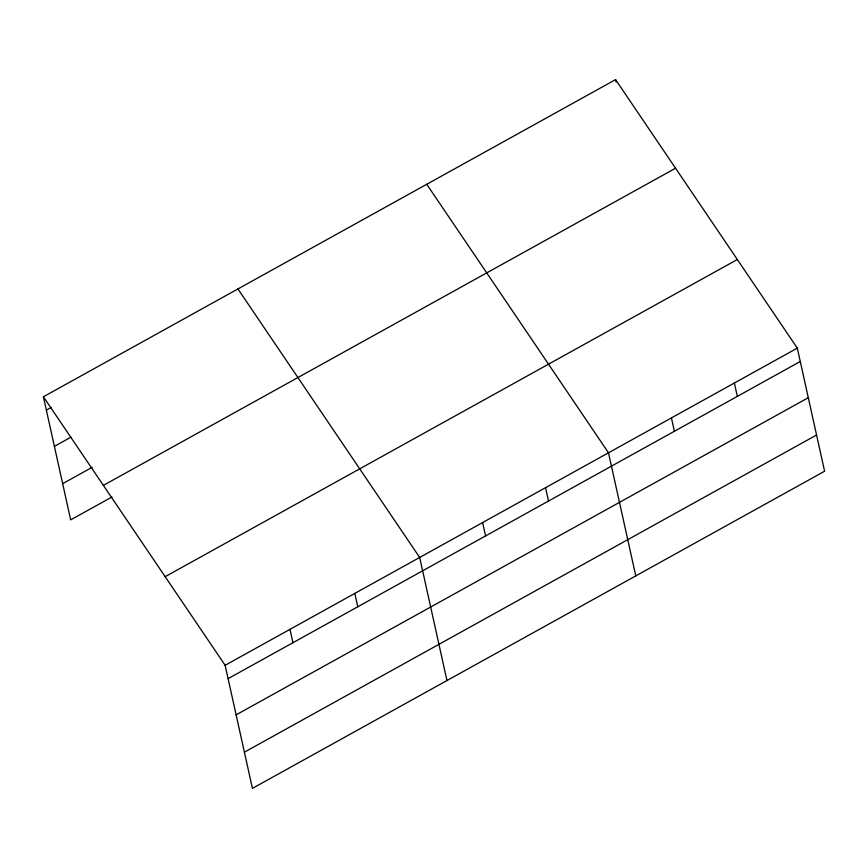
<?xml version="1.0" encoding="UTF-8"?>
<svg xmlns="http://www.w3.org/2000/svg" width="868" height="868" viewBox="0 0 868 868"><rect width="100%" height="100%" fill="white"/><g stroke="black" fill="none" stroke-linecap="round" stroke-linejoin="round"><path stroke-width="1.3" d="M43.4 396.774L615.575 79.617L797.312 348.133L824.6 471.226L252.425 788.383L225.137 665.289L43.4 396.774L70.688 519.867L111.95 496.995M46.362 410.13L51.082 407.515M54.391 446.347L70.894 437.201M62.659 483.66L92.138 467.32M103.368 485.386L675.554 168.229M165.159 576.678L737.333 259.521M225.137 665.289L797.312 348.133M228.1 678.646L800.274 361.489M236.129 714.863L808.303 397.707M244.396 752.176L816.571 435.009M426.752 184.276L608.49 452.792L635.777 575.885M237.941 288.946L419.678 557.451L446.966 680.545M734.371 383.016L737.333 396.383M615.575 79.617L616.117 82.048M671.431 417.909L674.393 431.266M545.549 487.686L548.511 501.042M482.619 522.569L485.581 535.925M354.828 593.397L357.79 606.765M289.977 629.343L292.939 642.7"/></g></svg>
